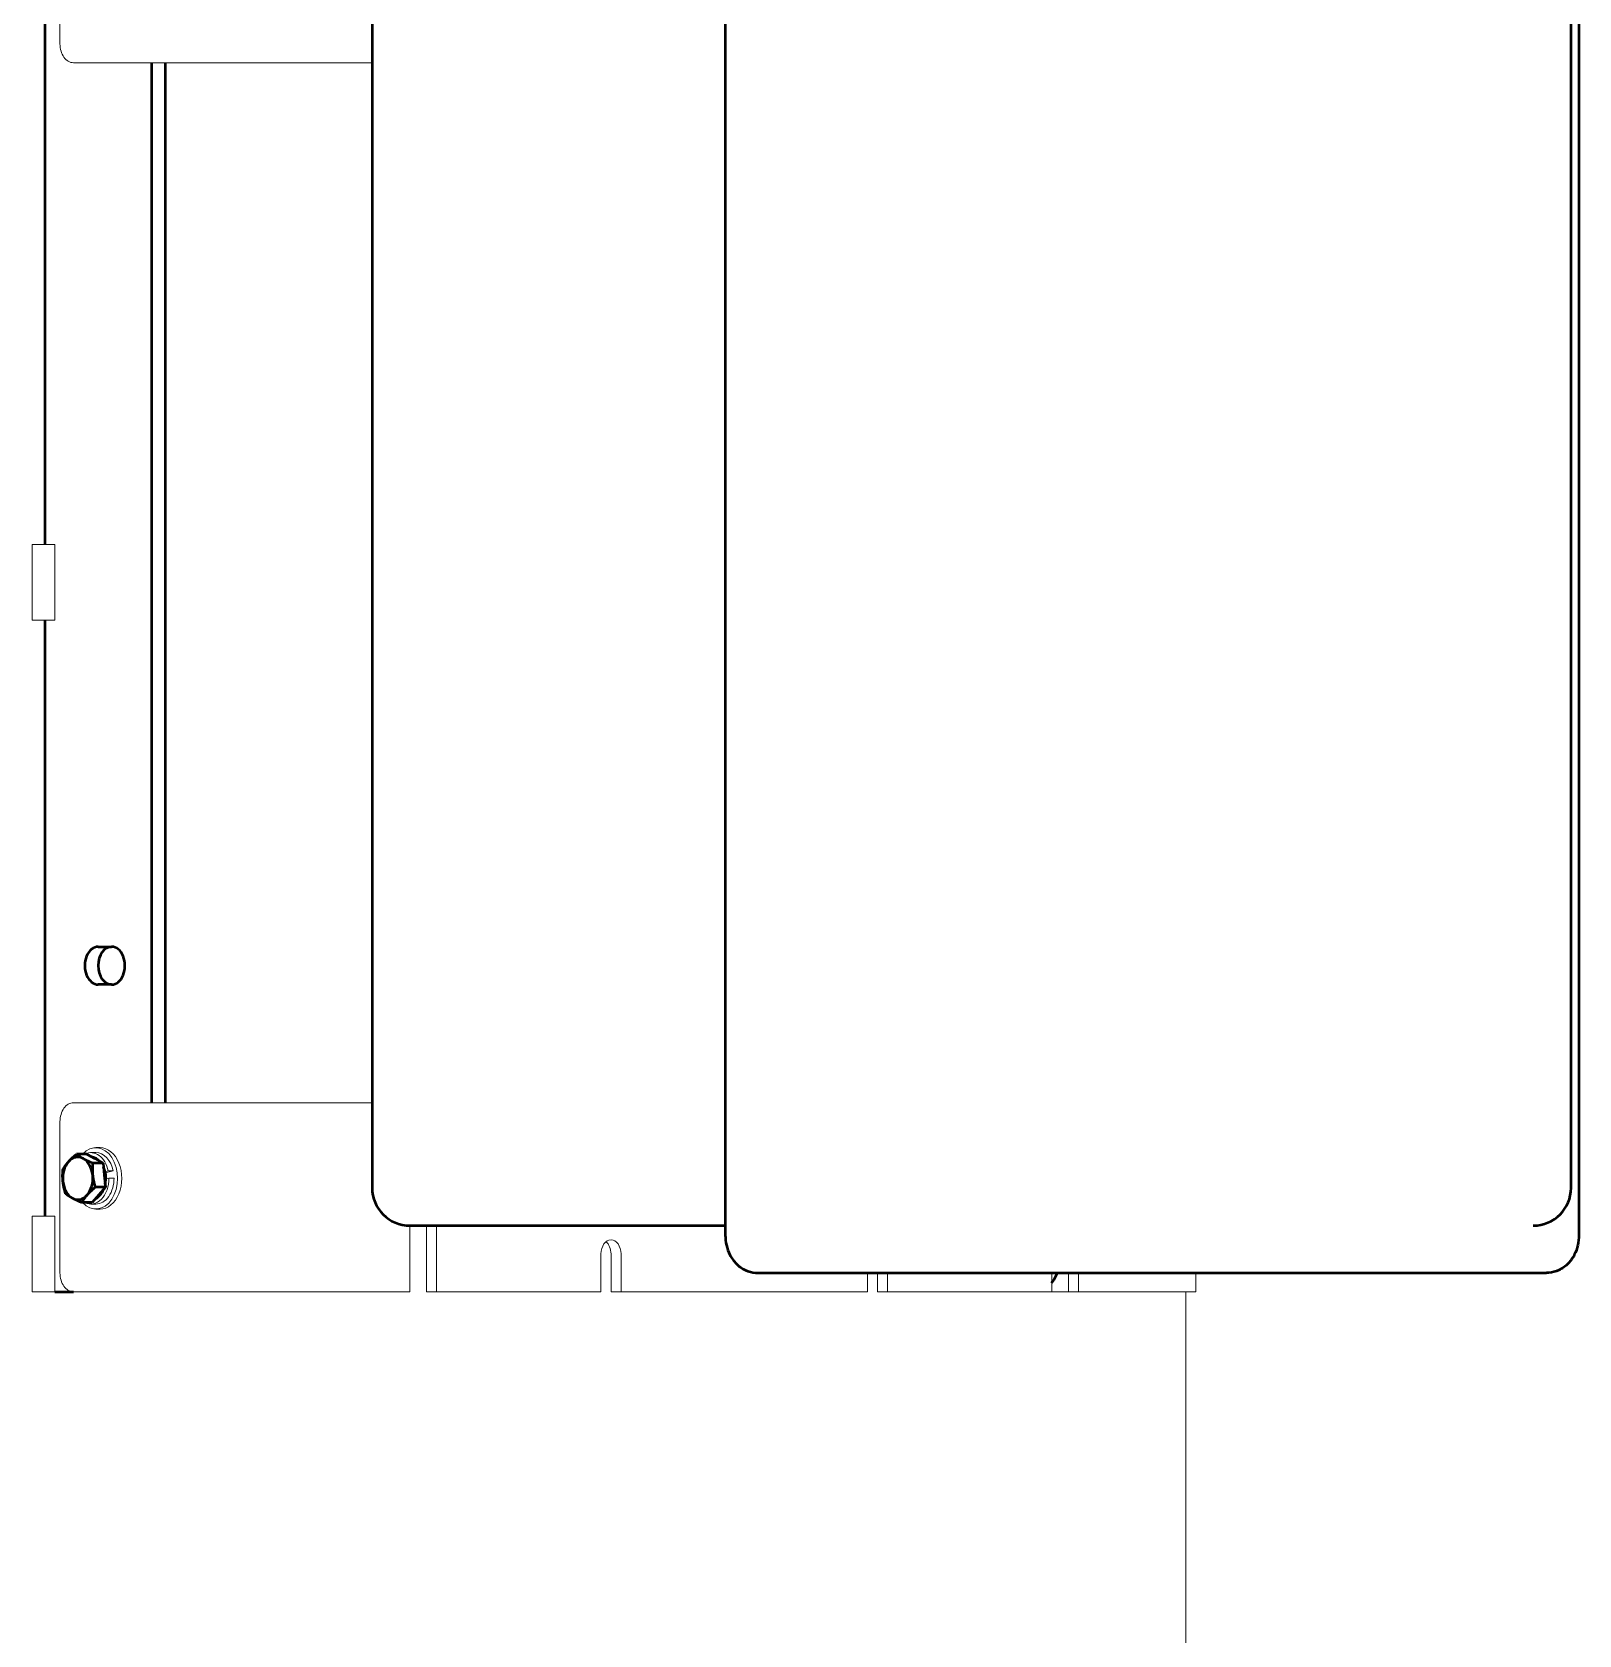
# Model space of a CAD drawing. Header units: inches. Extents: x 20 to 536, y 6 to 344.
# Drawn here: x 289.51 to 309.95, y 81.37 to 102.56 of the extents above; entities that cross this region are included whole.
import ezdxf

# ---------------------------------------------------------------- set-up
doc = ezdxf.new("R2010")
doc.units = ezdxf.units.IN
doc.header["$LTSCALE"] = 16
doc.header["$MEASUREMENT"] = 0
doc.layers.add('Visible (ANSI)', color=7, linetype='Continuous', lineweight=50)

msp = doc.modelspace()

# ---------------------------------------------------------------- linework, layer by layer
at = {"layer": 'Visible (ANSI)', "linetype": 'Continuous', "lineweight": 18}
for p, q in [((289.8744, 104.40734), (289.8744, 102.40734)), ((290.05118, 102.15734), (292.45665, 102.15734)), ((293.07537, 102.15734), (292.45665, 102.15734)), ((293.07537, 102.15734), (293.99913, 102.15734)), ((289.50521, 95.78734), (289.8049, 95.78734)), ((289.50521, 95.78734), (289.50521, 94.78734)), ((289.8049, 95.78734), (289.8049, 94.78734)), ((289.50521, 94.78734), (289.8049, 94.78734)), ((292.45665, 88.40734), (290.05118, 88.40734)), ((292.45665, 88.40734), (293.07537, 88.40734)), ((293.99913, 88.40734), (293.07537, 88.40734)), ((289.8744, 88.15734), (289.8744, 86.15734)), ((290.34816, 87.74734), (290.2817, 87.74734)), ((290.34816, 87.81334), (290.40473, 87.81334)), ((290.51202, 87.50482), (290.4703, 87.49577)), ((290.47325, 87.482), (290.57849, 87.50482)), ((290.48037, 87.40286), (290.52209, 87.4119)), ((290.57849, 87.50482), (290.51202, 87.50482)), ((290.58856, 87.4119), (290.52209, 87.4119)), ((289.50521, 86.90734), (289.8049, 86.90734)), ((289.50521, 86.90734), (289.50521, 85.90734)), ((289.8049, 86.90734), (289.8049, 85.90734)), ((290.34816, 87.06734), (290.2817, 87.06734)), ((290.34816, 87.00134), (290.40473, 87.00134)), ((294.49903, 85.90734), (294.49903, 86.78234)), ((294.72, 85.90734), (294.72, 86.78234)), ((294.85258, 86.78234), (294.85258, 85.90734)), ((297.02517, 85.90734), (297.02517, 86.40734)), ((297.15775, 85.90734), (297.15775, 86.40734)), ((297.29033, 86.40734), (297.29033, 85.90734)), ((300.54656, 85.90734), (300.54656, 86.15734)), ((300.67914, 85.90734), (300.67914, 86.15734)), ((300.81173, 86.15734), (300.81173, 85.90734)), ((302.98431, 85.90734), (302.98431, 86.15734)), ((303.20528, 85.90734), (303.20528, 86.15734)), ((303.33786, 86.15734), (303.33786, 85.90734)), ((304.88966, 85.90734), (304.88966, 86.15734)), ((289.50521, 85.90734), (289.8049, 85.90734)), ((290.05118, 85.90734), (292.45665, 85.90734)), ((293.07537, 85.90734), (292.45665, 85.90734)), ((293.07537, 85.90734), (294.49903, 85.90734)), ((294.85258, 85.90734), (294.72, 85.90734)), ((294.85258, 85.90734), (297.02517, 85.90734)), ((297.29033, 85.90734), (297.15775, 85.90734)), ((297.29033, 85.90734), (300.54656, 85.90734)), ((300.81173, 85.90734), (300.67914, 85.90734)), ((300.81173, 85.90734), (302.98431, 85.90734)), ((303.20528, 85.90734), (302.98431, 85.90734)), ((303.33786, 85.90734), (303.20528, 85.90734)), ((303.33786, 85.90734), (304.76152, 85.90734)), ((304.75421, 85.90734), (304.75421, 59.40734)), ((304.88966, 85.90734), (304.76152, 85.90734))]:
    msp.add_line(p, q, dxfattribs=at)
at = {"layer": 'Visible (ANSI)'}
for p, q in [((289.67232, 103.66734), (289.67232, 95.78734)), ((298.66855, 103.40734), (298.66855, 86.65734)), ((309.95193, 103.40734), (309.95193, 86.65734)), ((293.99913, 102.78234), (293.99913, 87.28234)), ((309.84837, 87.28234), (309.84837, 102.78234)), ((291.08653, 88.40734), (291.08653, 102.15734)), ((291.26331, 102.15734), (291.26331, 88.40734)), ((289.67232, 94.78734), (289.67232, 86.90734)), ((290.37943, 90.46984), (290.5562, 90.46984)), ((290.5562, 89.96984), (290.37943, 89.96984)), ((290.22926, 87.72807), (290.09285, 87.72807)), ((290.22926, 87.72807), (290.33615, 87.66917)), ((290.44304, 87.61028), (290.30664, 87.61028)), ((290.33615, 87.66917), (290.44304, 87.61028)), ((290.44304, 87.61028), (290.46042, 87.44991)), ((290.46042, 87.44991), (290.4778, 87.28955)), ((290.38829, 87.18808), (290.29878, 87.08662)), ((290.4778, 87.28955), (290.3414, 87.28955)), ((290.4778, 87.28955), (290.38829, 87.18808)), ((290.29878, 87.08662), (290.16237, 87.08662)), ((294.49913, 86.78234), (298.66855, 86.78234)), ((299.09533, 86.15734), (299.2721, 86.15734)), ((299.2721, 86.15734), (309.52515, 86.15734)), ((289.8049, 85.90734), (290.05118, 85.90734))]:
    msp.add_line(p, q, dxfattribs=at)
for centre, start, end in [((294.49913, 87.28234), 180, 270), ((309.34837, 87.28234), 270, 0)]:
    msp.add_arc(centre, 0.5, start, end, dxfattribs=at)
at = {"layer": 'Visible (ANSI)', "linetype": 'Continuous', "lineweight": 18}
for centre, major_axis, start_param, end_param in [((290.05118, 102.40734), (0, -0.25), 4.71238898, 6.28318531), ((290.05118, 88.15734), (0, 0.25), 0, 1.57079633), ((290.34816, 87.40734), (0, -0.406), 5.62313926, 10.084824), ((290.2817, 87.40734), (0, 0.34), 5.0031577, 6.62151627), ((290.34816, 87.40734), (0, 0.34), 5.0031577, 6.28318531), ((290.40473, 87.40734), (0, -0.406), 0, 3.14159267), ((290.2817, 87.40734), (0, -0.34), 5.94485434, 7.8673916), ((290.34816, 87.40734), (0, -0.34), 0, 1.58420629), ((290.34816, 87.40734), (0, 0.203), 4.70239692, 5.09812546), ((297.15775, 86.40734), (0, 0.1875), 4.71238898, 7.85398163), ((297.02517, 86.40734), (0, 0.1875), 4.71238898, 5.75958653), ((290.05118, 86.15734), (0, -0.25), 4.71238898, 6.28318531)]:
    msp.add_ellipse(centre, major_axis=major_axis, ratio=0.70710678, start_param=start_param, end_param=end_param, dxfattribs=at)
at = {"layer": 'Visible (ANSI)'}
for centre, major_axis, start_param, end_param in [((290.37943, 90.21984), (0, -0.25), 3.14159265, 6.28318531), ((290.5562, 90.21984), (0, 0.25), 0, 3.14159265), ((290.5562, 90.21984), (0, 0.25), 3.14159265, 6.28318531), ((290.10987, 87.40734), (0, -0.281), 3.81728077, 4.86447832), ((290.10987, 87.40734), (0, 0.281), 5.91167587, 6.95887343), ((290.10987, 87.40734), (0, 0.281), 4.86447832, 5.91167587), ((290.2817, 87.40734), (0, 0.281), 5.65681173, 6.16654002), ((290.2817, 87.40734), (0, -0.281), 1.30033318, 2.14543816), ((290.10987, 87.40734), (0, -0.281), 4.86447832, 5.91167587), ((290.10987, 87.40734), (0, 0.281), 3.81728077, 4.86447832), ((290.10987, 87.40734), (0, -0.281), 5.91167587, 6.95887343), ((290.2817, 87.40734), (0, -0.281), 0.34049746, 1.01087878), ((302.75379, 86.40734), (0, 0.5), 3.85181187, 4.1887902)]:
    msp.add_ellipse(centre, major_axis=major_axis, ratio=0.70710678, start_param=start_param, end_param=end_param, dxfattribs=at)
for points in [[(289.91346, 87.36477), (289.9054, 87.43919), (289.91383, 87.52513)], [(289.91383, 87.52513), (289.94405, 87.57951), (289.98559, 87.6266)], [(289.98559, 87.6266), (290.02714, 87.67369), (290.09285, 87.72807)], [(290.09285, 87.72807), (290.13239, 87.69651), (290.182, 87.66917)], [(290.182, 87.66917), (290.23161, 87.64184), (290.30664, 87.61028)], [(290.30664, 87.61028), (290.2982, 87.52434), (290.30627, 87.44991)], [(289.94859, 87.20441), (289.92153, 87.29034), (289.91346, 87.36477)], [(290.30627, 87.44991), (290.31434, 87.37549), (290.3414, 87.28955)], [(290.03773, 87.14551), (289.98813, 87.17284), (289.94859, 87.20441)], [(290.16237, 87.08662), (290.08734, 87.11818), (290.03773, 87.14551)], [(290.23414, 87.18808), (290.1926, 87.14099), (290.16237, 87.08662)], [(290.3414, 87.28955), (290.27568, 87.23518), (290.23414, 87.18808)]]:
    msp.add_rational_spline(points, [1, 1.0379548493, 1], degree=2, dxfattribs=at)
for points, knots in [([(298.66855, 86.65734), (298.66855, 86.61265), (298.67348, 86.56795), (298.69362, 86.48026), (298.70883, 86.43724), (298.75105, 86.35507), (298.77809, 86.31583), (298.84643, 86.24562), (298.888, 86.21461), (298.97647, 86.17396), (299.02125, 86.16185), (299.07655, 86.15769), (299.08594, 86.15734), (299.09533, 86.15734)], [3.14159265, 3.14159265, 3.14159265, 3.14159265, 3.45575192, 3.45575192, 3.76991118, 3.76991118, 4.08407045, 4.08407045, 4.39822972, 4.39822972, 4.6592944, 4.6592944, 4.71238898, 4.71238898, 4.71238898, 4.71238898]), ([(309.95193, 86.65734), (309.95193, 86.61265), (309.947, 86.56795), (309.92685, 86.48026), (309.91164, 86.43724), (309.86943, 86.35507), (309.84238, 86.31583), (309.77405, 86.24562), (309.73248, 86.21461), (309.64401, 86.17396), (309.59922, 86.16185), (309.54392, 86.15769), (309.53454, 86.15734), (309.52515, 86.15734)], [0, 0, 0, 0, 0.31415927, 0.31415927, 0.62831853, 0.62831853, 0.9424778, 0.9424778, 1.25663706, 1.25663706, 1.51770175, 1.51770175, 1.57079633, 1.57079633, 1.57079633, 1.57079633])]:
    msp.add_open_spline(points, degree=3, knots=knots, dxfattribs=at)

doc.saveas('drawing.dxf')
